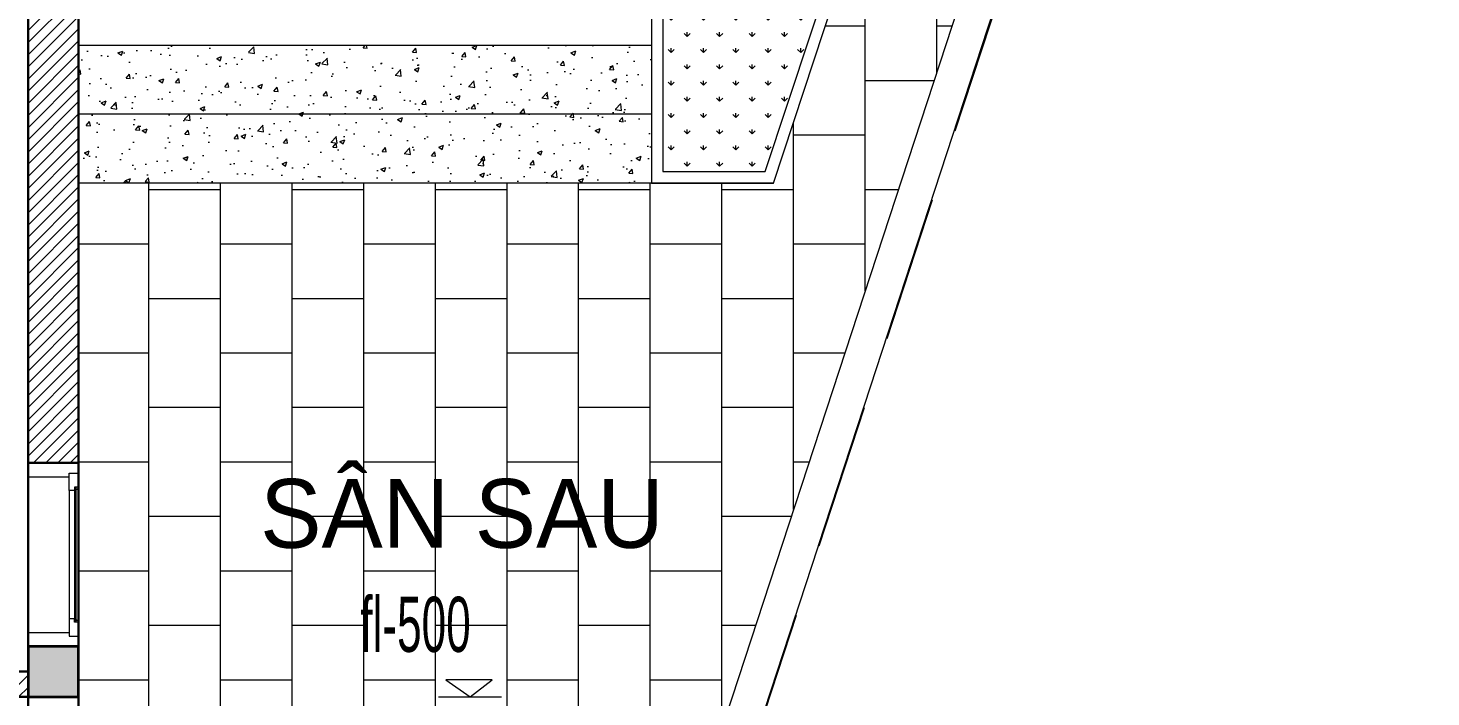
# Model space of a CAD drawing. Header units: millimetres. Extents: x 1832547 to 2001569, y -558009 to -417808.
# Drawn here: x 1913610 to 1919731, y -442680 to -439765 of the extents above; entities that cross this region are included whole.
import ezdxf
from ezdxf.enums import TextEntityAlignment as Align

# ---------------------------------------------------------------- set-up
doc = ezdxf.new("R2010")
doc.units = ezdxf.units.MM
doc.header["$MEASUREMENT"] = 0
doc.linetypes.add('CENTER', pattern=[2, 1.25, -0.25, 0.25, -0.25])
doc.linetypes.add('HIDDEN', pattern=[9.524999999999999, 6.349999999999999, -3.174999999999999])
doc.layers.get('0').update_dxf_attribs({"linetype": 'CONTINUOUS'})
for name, color, linetype, lineweight in [('CA. TUONG', 30, 'CONTINUOUS', 30), ('CA.cot', 2, 'CONTINUOUS', 35), ('CA.TEXT', 7, 'CONTINUOUS', 15), ('CA.thay 145', 145, 'CONTINUOUS', 18), ('CA.tim 67', 67, 'CENTER', 9), ('CA.vat lieu 08', 8, 'CONTINUOUS', 5), ('NP-CỬA SỔ', 143, 'CONTINUOUS', 15)]:
    doc.layers.add(name, color=color, linetype=linetype, lineweight=lineweight)
doc.styles.add('chu ghi chu', font='nghia5.shx', dxfattribs={"height": 200})
doc.styles.add('ZENI2', font='Vhavanb.ttf')

# ---------------------------------------------------------------- blocks, each defined once
blk = doc.blocks.new('A$C6dc074dd')
at = {"layer": 'CA.TEXT'}
for points in [[(116.9156103506684, 37.27385010467697), (15.34163049375638, 37.27385010467697), (68.4688063338399, -0.0001985413036891259), (116.9156103506684, 37.27385010467697)], [(6.410456262528896e-05, -0.0001985413036891259), (136.9375485631172, -0.0001985413036891259)]]:
    blk.add_lwpolyline(points, dxfattribs=at)
blk = doc.blocks.new('A$Ccce9e104')
at = {"layer": 'CA.vat lieu 08'}
h = blk.add_hatch(color=256, dxfattribs=at)
h.dxf.hatch_style = 1
h.paths.add_polyline_path([(220.0010103071108, 220.0008275969885), (220.0010103071108, 0.0008275969885289669), (0.001010307110846043, 0.0008275969885289669), (0.001010307110846043, 220.0008275969885)])
at = {"layer": 'CA.cot'}
blk.add_lwpolyline([(220.0010103071108, 220.0008275969885), (220.0010103071108, 0.0008275969885289669), (0.001010307110846043, 0.0008275969885289669), (0.001010307110846043, 220.0008275969885)], close=True, dxfattribs=at)
blk = doc.blocks.new('A$C9f860816')
at = {"layer": 'CA.thay 145', "ltscale": 100}
h = blk.add_hatch(dxfattribs=at)
h.set_pattern_fill('GRASS', color=256, scale=100, pattern_type=2)
h.set_pattern_definition([(90, (14580.93103296519, 6595.641687225783), (-70.7106781, 70.7106781), [18.75, -122.6713563]), (45, (14580.93103296519, 6595.641687225783), (-70.71067811865476, 70.71067811865476), [18.75, -81.25]), (135, (14580.93103296519, 6595.641687225783), (-70.71067811865476, -70.71067811865474), [18.75, -81.25])])
h.paths.add_polyline_path([(15022.49171187845, 7345.641687225783), (14869.41380069824, 7345.641687225783), (14079.3703540517, 7345.641687225783), (14079.3703540517, 5845.641687225783), (14525.11089879996, 5845.641687225783)])
at = {"layer": 'CA.vat lieu 08', "ltscale": 1000}
h = blk.add_hatch(dxfattribs=at)
h.set_pattern_fill('APPIANRN', color=256, scale=50, angle=90, pattern_type=2)
h.set_pattern_definition([(90, (14449.41420751368, 8405.642161770316), (-312.5, 1.91351062366774e-14), []), (180, (14449.41420751368, 8405.642161770316), (-312.5, -237.5), [312.5, -312.5])])
h.paths.add_polyline_path([(13283.08580228314, 205.6421617710148), (17369.41461432911, 12668.37910833367), (17369.41461432935, 16119.25913028861), (14979.41380069824, 17158.38721109857), (12739.61465727654, 18111.58915148431), (12739.61397617054, 15755.64377375989), (14869.41393322335, 15755.64256491017), (14869.41461432935, 15755.64345034742), (15089.41461432935, 15755.64345034742), (15089.41461432911, 15755.64437864634), (15789.41295036068, 14335.6424400403), (15789.41295036091, 10655.64193488663), (15089.41462313128, 10655.64244004013), (15089.41462399438, 10155.57964925288), (15238.7102570245, 10155.57964925288), (15238.7102570245, 10055.57964925288), (15238.7102570245, 8215.70523082721), (15238.7102570245, 8115.70523082721), (15089.41462884867, 8115.70523082721), (15089.41462991014, 7615.641687225783), (15089.41380069824, 7395.641687225783), (14562.46777220443, 5795.641687225783), (14029.3703540517, 5795.641687225783), (11529.41380069801, 5795.641687225783), (11529.41380069917, 205.6421617705491)])
at = {"layer": 'CA.vat lieu 08'}
h = blk.add_hatch(dxfattribs=at)
h.set_pattern_fill('ANSI31', color=256, scale=300)
h.set_pattern_definition([(45, (10549.35711022699, 7905.642964622413), (-26.51650429449553, 26.51650429449553), [])])
h.paths.add_polyline_path([(6659.301271299366, 15755.6427242455), (5529.302083722549, 15755.64248635527), (5529.302083722549, 15535.6424400403), (6659.301271299366, 15535.64268842613)])
h.paths.add_polyline_path([(5529.302083722549, 15535.6424400403), (5309.302083979128, 15535.6424400403), (5309.302089412231, 10875.64244004013), (5529.302089257399, 10875.64244004013)])
h.paths.add_polyline_path([(5529.302089542383, 10635.64168722532), (5309.302089691861, 10635.64168722491), (5309.302093189675, 7635.641687225376), (5529.302093105391, 7635.641687225783)])
h.paths.add_polyline_path([(5529.302093390608, 7395.641687225783), (5309.302093469538, 7395.641687225783), (5309.302094413899, 6585.579272845585), (5309.724864497315, 6585.579272845585), (5309.724864497315, 6485.579272845585), (5529.302094471641, 6485.455359652988)])
h.paths.add_polyline_path([(5529.302096609259, 4685.581334587187), (5529.230351259233, 4685.58137507498), (5309.724864497315, 4685.459056230087), (5309.724864497315, 4585.704854419921), (5309.302097690059, 3775.642440040188), (5309.302097686334, 3775.641429733078), (5529.302097690059, 3775.641429733078)])
h.paths.add_polyline_path([(5529.30127009307, 3555.641429733078), (5309.30127009307, 3555.641429733078), (5309.30127009307, 2815.578608057578), (5529.30127009307, 2815.454456284759)])
h.paths.add_polyline_path([(5529.30127009307, 1015.58043122018), (5528.752022013534, 1015.580741175276), (5309.30127009307, 1015.458452831255), (5309.30127009307, 275.6414297330775), (5529.30127009307, 275.6414297330775)])
h.paths.add_polyline_path([(11309.4138006994, 275.6425241946126), (9909.414649124257, 275.6422591054579), (9909.414649124257, 275.6421530529042), (9799.413821527269, 275.6421530529042), (5529.30127009307, 275.6414297330775), (5529.30127009307, 55.64146859030006), (11309.4138006994, 55.64248949475586)])
h.paths.add_polyline_path([(11529.41380069894, 1455.660493654897), (11309.41380069777, 1455.660493654897), (11309.41380069777, 275.6424400401884), (11529.41380069917, 275.6424400401884)])
h.paths.add_polyline_path([(11529.41380069871, 2455.919982977503), (11309.41380069777, 2455.919982977503), (11309.41380069777, 2155.756568107754), (11529.41380069871, 2155.756568107754)])
h.paths.add_polyline_path([(11309.41380069871, 2455.681597282935), (10661.41464912426, 2455.68159728311), (10660.41464160057, 2345.680769686121), (11309.41380069871, 2345.680769685947)])
h.paths.add_polyline_path([(9909.414649124024, 2455.681597283285), (9799.413821527036, 2455.681597283285), (9799.413821527269, 275.642238276836), (9909.414649124257, 275.6422591054579)])
h.paths.add_polyline_path([(11309.41380069917, 3665.641429733019), (6532.178074657917, 3665.641429733078), (6532.178074657917, 3555.642440040188), (11309.41380069917, 3555.64244004013)])
h.paths.add_polyline_path([(5632.178074657917, 3665.641429733078), (5529.30127009307, 3665.641429733078), (5529.30127009307, 3555.642440040188), (5632.178074657917, 3555.642440040188)])
h.paths.add_polyline_path([(11979.41656003171, 7615.641687225841), (11529.41380069777, 7615.641687225783), (11529.41380069777, 7395.641687225783), (11979.41656003171, 7395.641687225841)])
h.paths.add_polyline_path([(14869.41380069824, 7615.641687225783), (13579.25796874193, 7615.641687225841), (13579.25796874193, 7395.641687225841), (14869.41380069824, 7395.641687225783)])
h.paths.add_polyline_path([(15089.41462884867, 8115.70523082721), (15088.71025702474, 8115.70523082721), (15088.71025702474, 8215.459432637377), (14869.41462864843, 8215.581634539238), (14869.41462996602, 7615.641687225783), (15089.41462991014, 7615.641687225783)])
h.paths.add_polyline_path([(15089.41378673236, 10655.64244004013), (14869.0176734596, 10655.64244004013), (14869.0176734596, 10055.45567096322), (15088.71025702474, 10055.57964925288), (15088.71025702474, 10155.57964925288)])
h.paths.add_polyline_path([(15789.41295036068, 11426.4359116095), (15569.41377795767, 11426.4359116095), (15569.41377795767, 10875.64244004013), (15789.41295036068, 10875.64244004013)])
h.paths.add_polyline_path([(15789.41295036068, 13625.91998297762), (15569.41377795767, 13625.91998297762), (15569.41377795767, 12026.15836867219), (15789.41295036068, 12026.15836867219)])
h.paths.add_polyline_path([(15569.41295036068, 10765.64244004013), (15089.41378673236, 10765.64244004013), (15089.41378673236, 10655.64244004013), (15569.41295036068, 10655.64244004013)])
h.paths.add_polyline_path([(14869.41378673236, 10765.64244004013), (11529.41378673189, 10765.64244004013), (11529.41378673189, 10655.64244004013), (14869.41378673236, 10655.64244004013)])
h.paths.add_polyline_path([(14869.41461432935, 15755.6424400403), (11529.41544192587, 15755.64446065453), (11529.41461432888, 15755.64446065074), (11529.41461432888, 15535.6424400403), (14869.41461432935, 15535.6424400403), (14869.41461432935, 15535.64345034742)])
h.paths.add_polyline_path([(11309.41380069777, 4575.603282797441), (11529.4138006984, 4575.603282797441), (11529.41380069824, 6595.68084446853), (11309.41380069777, 6595.68084446853)])
h = blk.add_hatch(dxfattribs=at)
h.set_pattern_fill('AR-CONC', color=256, scale=30, double=1)
h.set_pattern_definition([(49.99999999999999, (12779.39207737497, 6095.641687225783), (215.178054780226, -18.82564049477853), [22.5, -247.5]), (355, (12779.39207737497, 6095.641687225783), (-41.6254000839, 225.6576401100035), [18, -198]), (100.45144446, (12797.32358167507, 6094.072884025809), (173.5526540181336, 206.8319972905888), [19.12205759999996, -210.3426335999997]), (46.18420000000002, (12779.39207737497, 6155.641687225783), (320.1723992014717, -49.65578423792296), [33.74999999999991, -371.2499999999993]), (96.63563549, (12806.0731008749, 6151.503695125808), (280.3985837022685, 292.2355802323651), [28.6831026, -315.5141279999999]), (351.1841639899999, (12779.39207737497, 6155.641687225783), (280.3985835164319, 292.2355800809971), [27, -297.0000003]), (21, (12809.39207737497, 6140.641687225783), (179.0721156355385, -120.7856671996016), [22.5, -247.5]), (326.0000000000001, (12809.39207737497, 6140.641687225783), (72.99459957647451, 217.5450135140559), [18, -198]), (71.45144474, (12824.31475357502, 6130.576215025794), (252.0667130189913, 96.75934584190615), [19.122057, -210.3426336]), (37.50000000000001, (12779.39207737497, 6095.641687225783), (3.647956595187201, 99.86815614939344), [0, -195.6, 0, -201, 0, -198.75]), (7.499999999999999, (12779.39207737497, 6095.641687225783), (78.92086123264458, 118.3235135647081), [0, -114.6, 0, -191.1, 0, -75.75]), (327.5, (12712.49207737506, 6095.641687225783), (160.1467308517227, -6.766461520313927), [0, -75, 0, -234, 0, -310.5]), (317.5, (12682.49207737506, 6095.641687225783), (174.9558508027159, 30.03149469969532), [0, -97.5, 0, -155.4, 0, -220.5])])
h.paths.add_polyline_path([(11529.41380069802, 6095.641687225783), (11529.41380069808, 5795.641687225783), (14029.3703540517, 5795.641687225783), (14029.3703540517, 6095.641687225783)])
h.paths.add_polyline_path([(14029.3703540517, 6095.641687225783), (14029.3703540517, 6395.641687225725), (11529.41380069796, 6395.641687225783), (11529.41380069802, 6095.641687225783)])
at = {"layer": 'CA. TUONG'}
for p, q in [((11309.41315652616, 4575.603282797441), (11529.41378537659, 4575.603282797441)), ((11309.41315652593, 3775.880825734755), (11529.41378537635, 3775.880825734755)), ((11309.4131565264, 3555.642440040188), (11529.41378537682, 3555.642440040188))]:
    blk.add_line(p, q, dxfattribs=at)
blk.add_lwpolyline([(5529.30127009307, 3555.641429733078), (5529.30127009307, 275.6414297330775), (11309.41380069777, 275.6425241946126), (11309.41380069777, 7395.641687225783), (11529.41380069777, 7395.641687225783), (11529.41380069917, 55.6425283519784), (5309.30127009307, 55.64142973307753), (5309.30127009307, 3555.641429733078)], dxfattribs=at)
blk.add_lwpolyline([(5529.30127009307, 3665.641429733078), (11309.41380069917, 3665.641429733019), (11309.41380069917, 3555.64244004013), (5529.30127009307, 3555.642440040188)], close=True, dxfattribs=at)
at = {"layer": 'CA.thay 145'}
for p, q in [((14029.37035405147, 6395.641687225725), (11529.41380069777, 6395.641687225783)), ((14029.3703540517, 6095.641687225783), (11529.41380069777, 6095.641687225783)), ((14562.46777220443, 5795.641687225783), (11529.41380069777, 5795.641687225783))]:
    blk.add_line(p, q, dxfattribs=at)
for points in [[(6509.30127190263, 15755.64269266714), (6509.30127190263, 20991.85392691108), (18543.63472444983, 15780.19302850979), (13394.80667589977, 55.64216177084018), (11529.41380069917, 55.64216177072376)], [(6659.301271902863, 15755.6427242455), (6659.301271902863, 20775.81801482895), (18359.72554132342, 15688.69028399227), (13283.08580228314, 205.6421617710148), (11529.41380069917, 205.6421617708984)]]:
    blk.add_lwpolyline(points, dxfattribs=at)
blk.add_lwpolyline([(15089.41380069824, 7395.641687225783), (14869.41380069824, 7395.641687225783), (14029.3703540517, 7395.641687225783), (14029.3703540517, 5795.641687225783), (14562.46777220443, 5795.641687225783)], close=True, dxfattribs=at)
at = {"layer": 'CA.vat lieu 08'}
for p, q in [((11309.4138006994, 3835.642440040188), (11309.41380069777, 4515.364897102409)), ((11529.41378537216, 3880.642440040188), (11529.41378537565, 4470.364897102874)), ((11489.41378537565, 4455.364897102874), (11489.41378537589, 3895.642440040188))]:
    blk.add_line(p, q, dxfattribs=at)
blk.add_lwpolyline([(15022.49171187845, 7345.641687225783), (14869.41380069824, 7345.641687225783), (14079.3703540517, 7345.641687225783), (14079.3703540517, 5845.641687225783), (14525.11089879996, 5845.641687225783)], close=True, dxfattribs=at)
at = {"layer": 'NP-CỬA SỔ'}
for p, q in [((11512.41378537286, 4470.364897102874), (11512.4137853717, 3880.642440040188)), ((11517.41378537286, 4470.364897102874), (11517.4137853717, 3880.642440040188))]:
    blk.add_line(p, q, dxfattribs=at)
for points in [[(11529.41378537612, 4530.364897102874), (11529.41378537612, 4575.364897102874), (11309.41380069964, 4575.364897102874), (11309.41380069964, 4515.364897102409), (11489.41378537565, 4515.364897102874), (11489.41378537565, 4515.364897102874), (11489.41378537565, 4515.364897102874), (11489.41378537565, 4530.364897102874)], [(11529.41378537589, 3820.642440040188), (11529.41378537589, 3775.642440040188), (11309.4138006994, 3775.642440040188), (11309.4138006994, 3835.642440040188), (11489.41378537589, 3835.642440040188), (11489.41378537589, 3835.642440040188), (11489.41378537589, 3835.642440040188), (11489.41378537589, 3820.642440040188)]]:
    blk.add_lwpolyline(points, close=True, dxfattribs=at)
for points in [[(11529.41378537565, 4470.364897102874), (11512.41378537286, 4470.364897102874), (11512.41378537286, 4455.364897102409), (11512.41378537286, 4455.364897102409), (11512.41378537286, 4455.364897102409), (11512.41378537286, 4455.364897102409), (11512.41378537286, 4455.364897102409), (11512.41378537286, 4455.364897102409), (11498.41378537565, 4455.364897102874), (11489.41378537565, 4455.364897102874), (11489.41378537565, 4455.364897102874), (11489.41378537565, 4530.364897102874), (11529.41378537565, 4530.364897102874), (11529.41378537565, 4470.364897102874)], [(11529.41378537635, 3880.642440040188), (11512.4137853717, 3880.642440040188), (11512.4137853717, 3895.642440040188), (11512.4137853717, 3895.642440040188), (11512.4137853717, 3895.642440040188), (11512.4137853717, 3895.642440040188), (11512.4137853717, 3895.642440040188), (11512.4137853717, 3895.642440040188), (11498.41378537589, 3895.642440040188), (11489.41378537589, 3895.642440040188), (11489.41378537589, 3895.642440040188), (11489.41378537589, 3820.642440040188), (11529.41378537589, 3820.642440040188), (11529.41378537589, 3880.642440040654)]]:
    blk.add_lwpolyline(points, dxfattribs=at)
for points in [[(11517.41378537146, 4458.364897102874), (11519.81378537137, 4458.364897102874), (11519.81378537137, 4460.764897102781, 0.4292561333544825), (11529.41378537146, 4470.364897102874), (11517.41378537146, 4470.364897102874)], [(11517.4137853717, 3892.642440040188), (11519.81378537207, 3892.642440040188), (11519.81378537207, 3890.242440040282, -0.4292561333544826), (11529.41378537216, 3880.642440040188), (11517.4137853717, 3880.642440040188)]]:
    blk.add_lwpolyline(points, format="xyb", close=True, dxfattribs=at)
at = {"layer": 'CA.cot', "xscale": -1, "rotation": 90}
blk.add_blockref('A$Ccce9e104', (11529.41462829639, 3775.643450347299), dxfattribs=at)

msp = doc.modelspace()

# ---------------------------------------------------------------- linework, layer by layer
at = {"color": 12, "linetype": 'HIDDEN', "ltscale": 100, "true_color": 0xc20013}
msp.add_lwpolyline([(1885404.194378561, -435246.8901952853), (1905903.441900216, -433889.8875991496), (1907609.755981882, -433619.894535539), (1907414.625757601, -430036.048947965), (1908763.317875266, -429822.7262540255), (1908606.17426823, -426889.923688701), (1908597.22997085, -425148.7019912228), (1913365.073047902, -427203.3984146882), (1919641.020024824, -429932.2933462869), (1920844.088692754, -430455.4093004536), (1918147.857666027, -438703.7262491051), (1915689.258046806, -446195.2033338627), (1905903.356959091, -446170.1255443697), (1906168.626104493, -439904.2774547662), (1901985.492777023, -440029.3276931703), (1885797.162622176, -439255.1237163655)], close=True, dxfattribs=at)

# ---------------------------------------------------------------- block references
at = {"layer": 'CA.TEXT', "xscale": 2, "yscale": 2, "zscale": 2}
msp.add_blockref('A$C6dc074dd', (1915401.449461376, -442679.5103178941, -1028.568378353062), dxfattribs=at)
at = {"layer": 'CA.tim 67'}
msp.add_blockref('A$C9f860816', (1902300.453968304, -446235.6023289634), dxfattribs=at)

# ---------------------------------------------------------------- texts
at = {"layer": 'CA.TEXT', "style": 'ZENI2'}
msp.add_text('s©n sau', height=300, dxfattribs=at).set_placement((1915503.142867123, -442030.1406661961, -1028.568378353062), align=Align.CENTER)
at = {"layer": 'CA.TEXT', "style": 'chu ghi chu', "width": 0.6}
msp.add_text('fl-500', height=240, dxfattribs=at).set_placement((1915059.590572814, -442483.777422805, -1028.568378353062))

doc.saveas('drawing.dxf')
